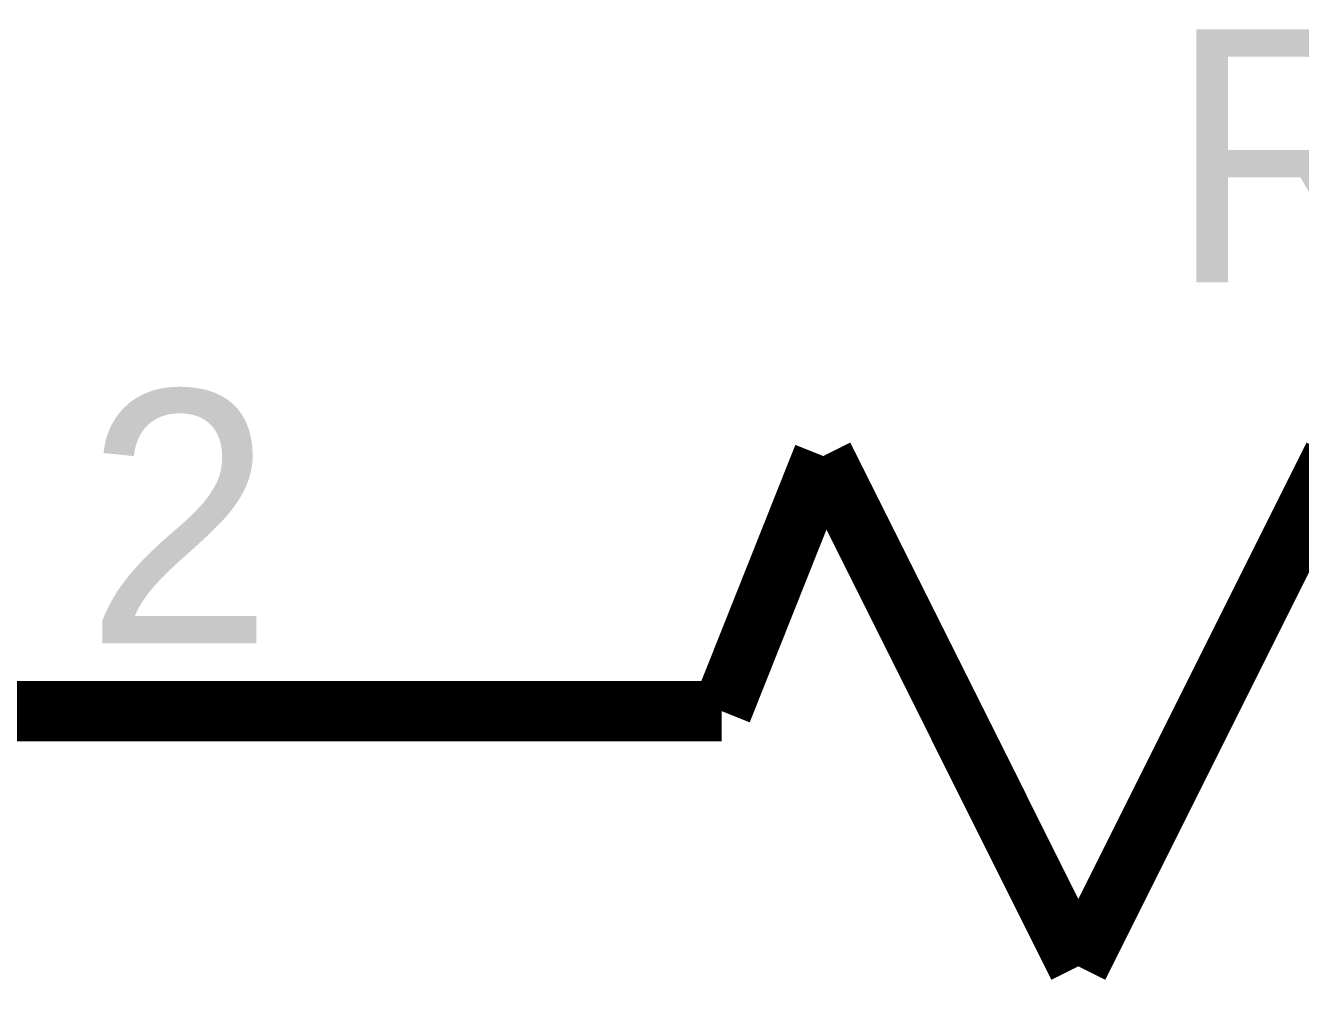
# Model space of a CAD drawing. Header units: inches. Extents: x 0 to 432, y 0 to 280.
# Drawn here: x 206.35 to 212.69, y 139.29 to 144.12 of the extents above; entities that cross this region are included whole.
import ezdxf

# ---------------------------------------------------------------- set-up
doc = ezdxf.new("R2010")
doc.units = ezdxf.units.IN
doc.layers.add('Sheet', color=255, linetype='Continuous')

msp = doc.modelspace()

# ---------------------------------------------------------------- linework, layer by layer
at = {"layer": 'Sheet'}
for points in [[(210.3183, 141.9797, 0.2997, 0.2997, 0), (209.8129, 140.7107, 0.2997, 0.2997, 0)], [(211.5874, 139.4417, 0.2997, 0.2997, 0), (210.3183, 141.9797, 0.2997, 0.2997, 0)], [(212.8565, 141.9797, 0.2997, 0.2997, 0), (211.5874, 139.4417, 0.2997, 0.2997, 0)], [(209.8129, 140.7107, 0.2997, 0.2997, 0), (204.7254, 140.7107, 0.2997, 0.2997, 0)], [(209.8129, 140.7107, 0.2997, 0.2997, 0), (209.0492, 140.7107, 0.2997, 0.2997, 0)]]:
    msp.add_lwpolyline(points, format="xyseb", dxfattribs=at)

# ---------------------------------------------------------------- texts
for s, height, p in [('R8', 1.25775, (212.0366, 142.8444)), ('2', 1.2577, (206.6459, 141.0476))]:
    msp.add_text(s, height=height, dxfattribs=at).set_placement(p)

doc.saveas('drawing.dxf')
